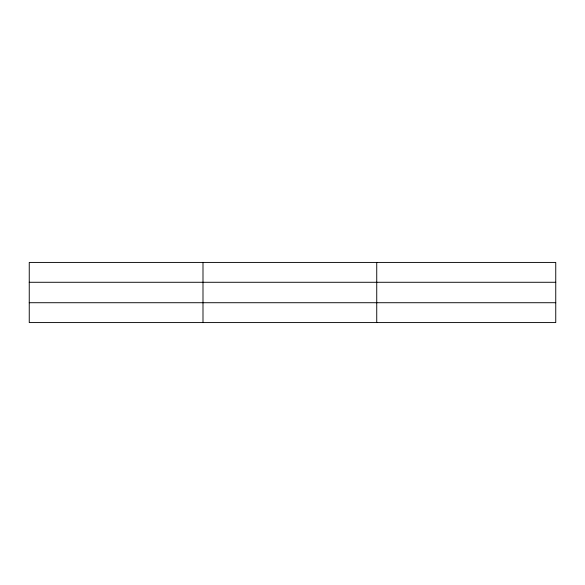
<?xml version="1.0" encoding="UTF-8"?>
<svg xmlns="http://www.w3.org/2000/svg" width="585" height="585" viewBox="0 0 585 585"><rect width="100%" height="100%" fill="white"/><g stroke="black" fill="none" stroke-linecap="round" stroke-linejoin="round"><path stroke-width="0.88" d="M202.995 262.424L202.995 322.576M376.74 262.424L376.74 322.576M555.75 302.723L555.75 322.576L29.25 322.576L29.25 262.424L555.75 262.424L555.75 302.723L29.25 302.723M29.25 282.277L555.75 282.277"/></g></svg>
